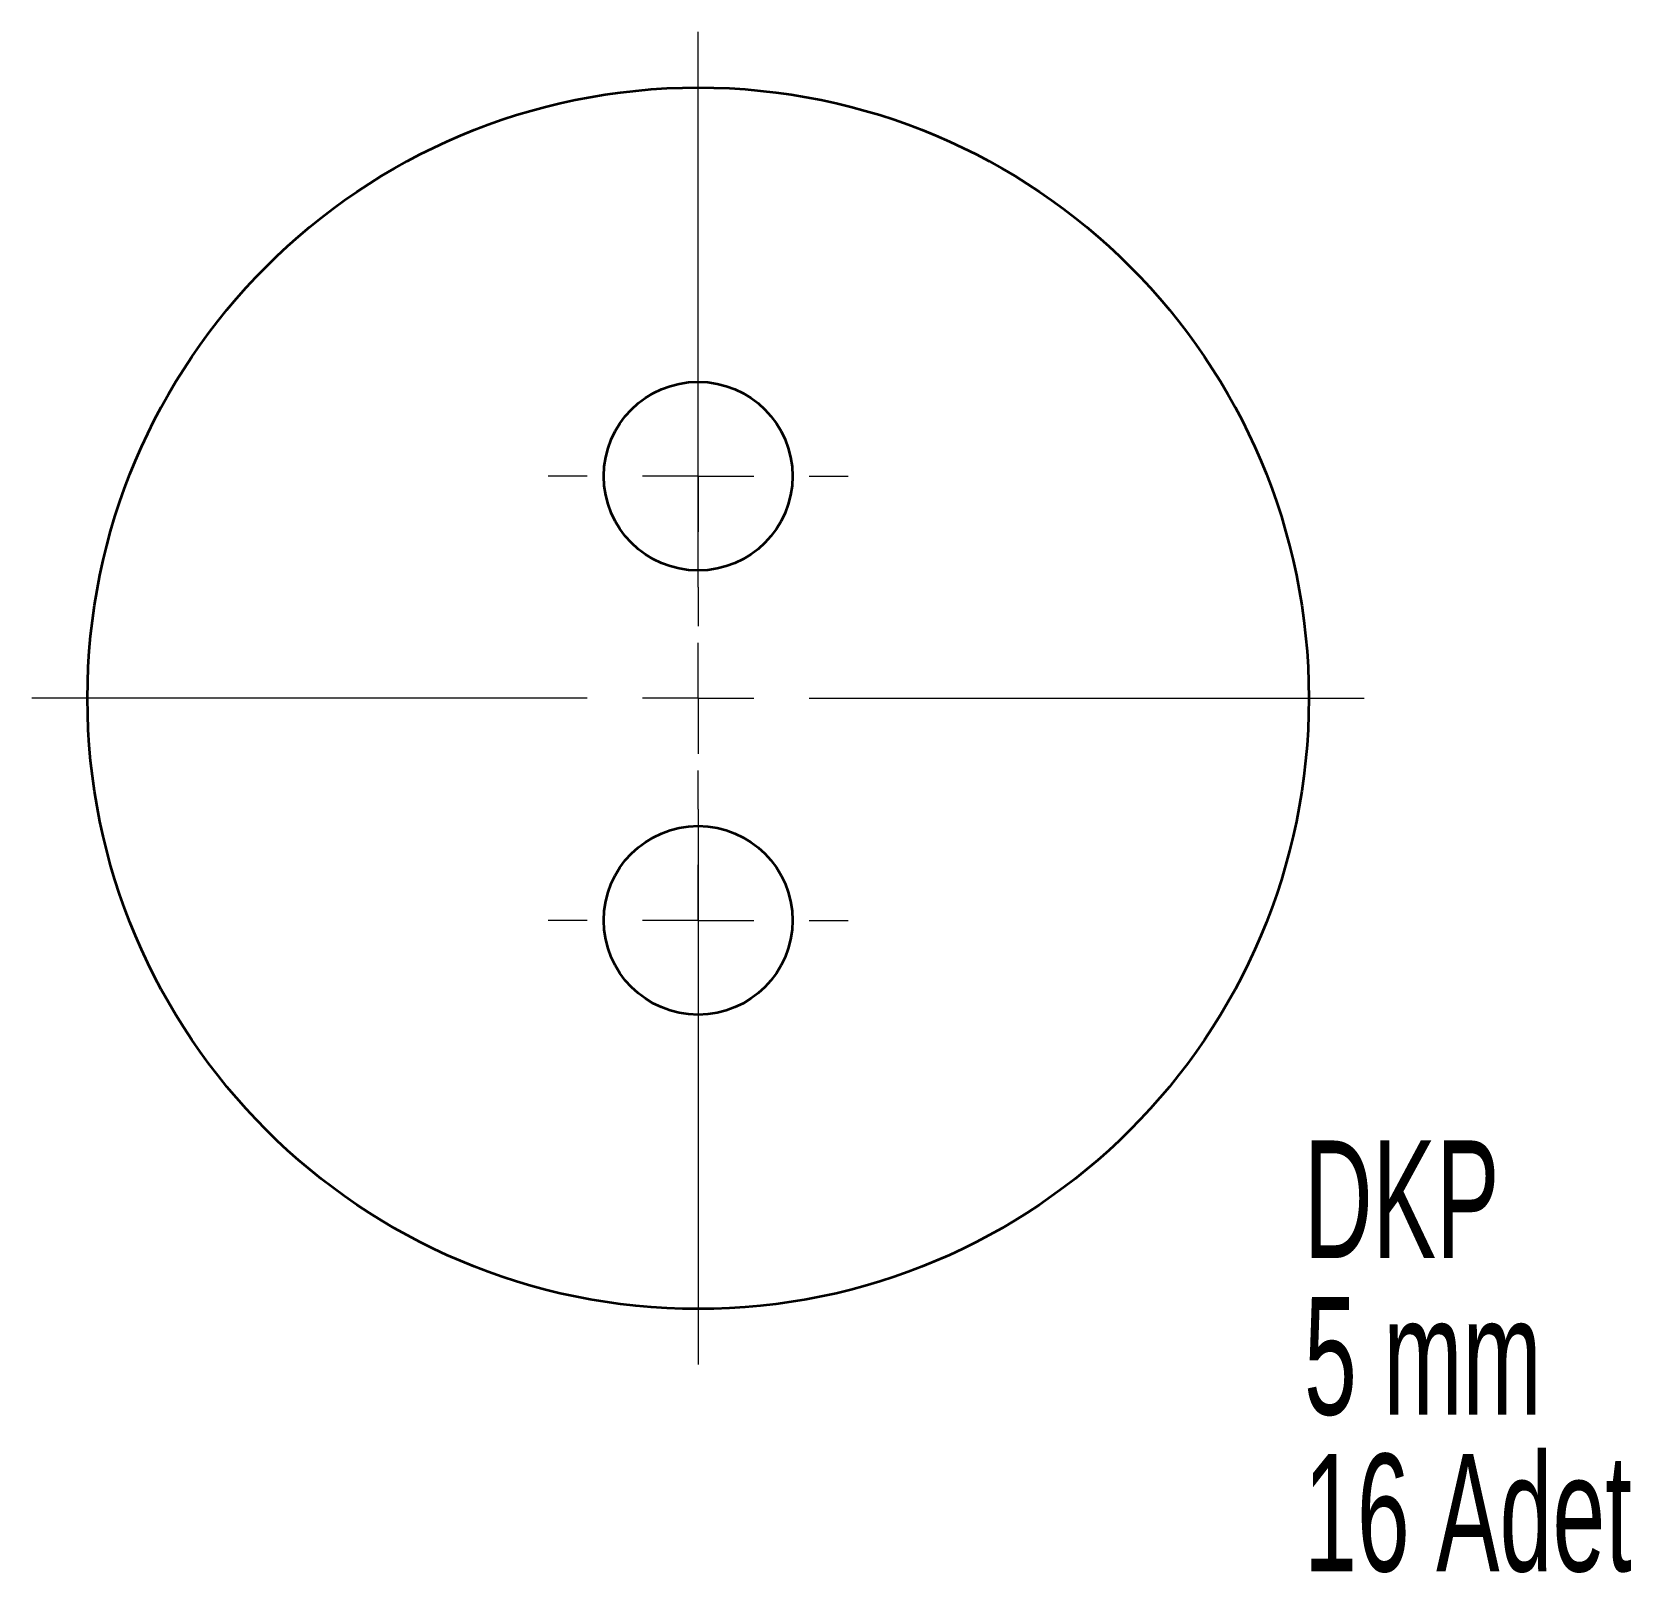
# Model space of a CAD drawing. Header units: millimetres. Extents: x 88.4 to 160.5, y 63.4 to 132.8.
import ezdxf

# ---------------------------------------------------------------- set-up
doc = ezdxf.new("R2010")
doc.units = ezdxf.units.MM
doc.styles.add('SLDTEXTSTYLE0', font='TXT', dxfattribs={"width": 0.605})

# ---------------------------------------------------------------- blocks, each defined once
blk = doc.blocks.new('SW_NOTE_0')
at = {"color": 0, "linetype": 'Continuous', "lineweight": 0, "char_height": 5.2917, "attachment_point": 1, "style": 'SLDTEXTSTYLE0'}
for s, insert in [('DKP', (0, 6.821)), ('5 mm', (0, -0.234)), ('16 Adet', (0, -7.29))]:
    blk.add_mtext(s, dxfattribs=dict(at, insert=insert))
blk = doc.blocks.new('SW_CENTERMARKSYMBOL_0')
at = {"color": 0, "linetype": 'Continuous', "lineweight": 18}
for p, q in [((0, 5), (0, 30)), ((0, 0), (0, 2.5)), ((-5, 0), (-30, 0)), ((0, 0), (-2.5, 0)), ((0, 0), (0, -2.5)), ((0, 0), (2.5, 0)), ((5, 0), (30, 0)), ((0, -5), (0, -30))]:
    blk.add_line(p, q, dxfattribs=at)
blk = doc.blocks.new('SW_CENTERMARKSYMBOL_1')
at = {"color": 0, "linetype": 'Continuous', "lineweight": 18}
for p, q in [((0, 5), (0, 6.75)), ((0, 0), (0, 2.5)), ((-5, 0), (-6.75, 0)), ((0, 0), (-2.5, 0)), ((0, 0), (0, -2.5)), ((0, 0), (2.5, 0)), ((5, 0), (6.75, 0)), ((0, -5), (0, -6.75))]:
    blk.add_line(p, q, dxfattribs=at)
blk = doc.blocks.new('SW_CENTERMARKSYMBOL_2')
at = {"color": 0, "linetype": 'Continuous', "lineweight": 18}
for p, q in [((0, 5), (0, 6.75)), ((0, 0), (0, 2.5)), ((-5, 0), (-6.75, 0)), ((0, 0), (-2.5, 0)), ((0, 0), (0, -2.5)), ((0, 0), (2.5, 0)), ((5, 0), (6.75, 0)), ((0, -5), (0, -6.75))]:
    blk.add_line(p, q, dxfattribs=at)

msp = doc.modelspace()

# ---------------------------------------------------------------- linework, layer by layer
at = {"color": 7, "linetype": 'Continuous', "lineweight": 35}
for centre, radius in [((118.447, 102.795), 27.5), ((118.447, 112.795), 4.25), ((118.447, 92.795), 4.25)]:
    msp.add_circle(centre, radius, dxfattribs=at)

# ---------------------------------------------------------------- block references
at = {"color": 7, "linetype": 'Continuous', "lineweight": 18}
for name, p in [('SW_CENTERMARKSYMBOL_0', (118.447, 102.795)), ('SW_CENTERMARKSYMBOL_1', (118.447, 112.795)), ('SW_CENTERMARKSYMBOL_2', (118.447, 92.795))]:
    msp.add_blockref(name, p, dxfattribs=at)
at = {"color": 7, "linetype": 'Continuous', "lineweight": 0}
msp.add_blockref('SW_NOTE_0', (145.73, 76.063), dxfattribs=at)

doc.saveas('drawing.dxf')
